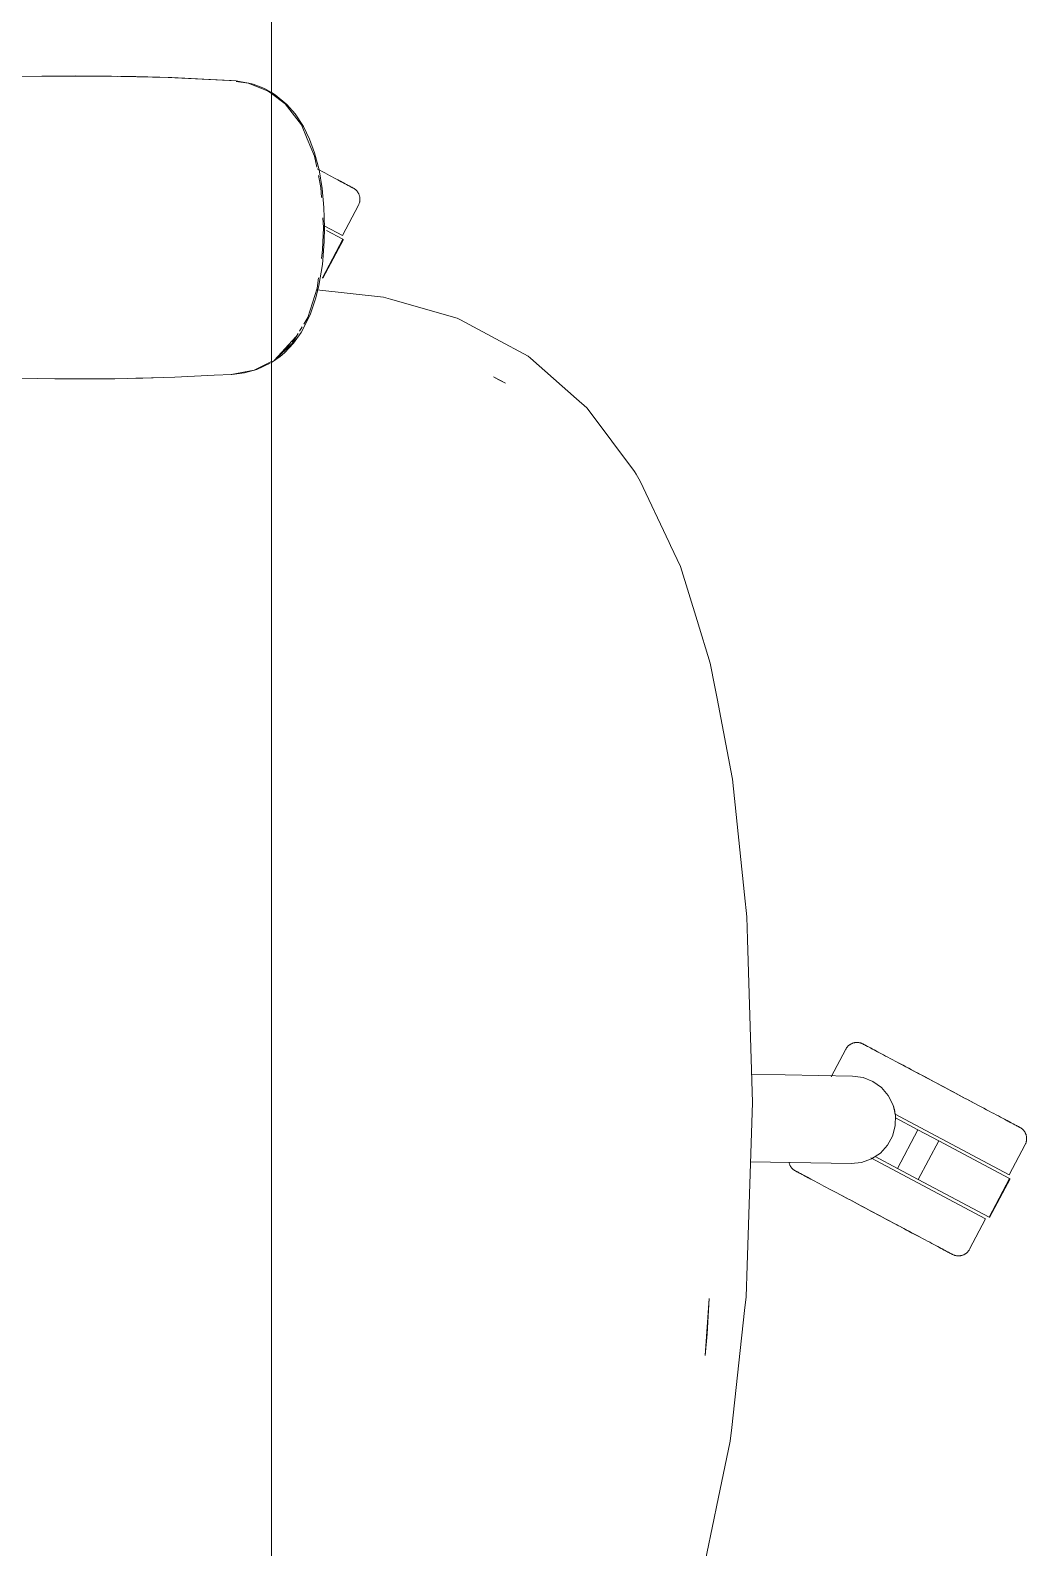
# Model space of a CAD drawing. Header units: millimetres. Extents: x 155927 to 326028, y -36033 to 97293.
# Drawn here: x 195023.9 to 195342.8, y 10989.9 to 11475.3 of the extents above; entities that cross this region are included whole.
import ezdxf

# ---------------------------------------------------------------- set-up
doc = ezdxf.new("R2010")
doc.units = ezdxf.units.MM
doc.header["$MEASUREMENT"] = 0
doc.layers.add('G-IMPT', color=8, linetype='CONTINUOUS', lineweight=9)
doc.layers.add('I-FURN', color=8, linetype='CONTINUOUS', lineweight=9)

msp = doc.modelspace()

# ---------------------------------------------------------------- linework, layer by layer
at = {"layer": 'G-IMPT'}
for p, q in [((195027.64, 11460.67), (195019.22, 11460.51)), ((195027.64, 11460.67), (195038.43, 11460.76)), ((195027.64, 11460.67), (195047.82, 11460.72)), ((195027.64, 11460.67), (195057.65, 11460.56)), ((195057.65, 11460.56), (195038.43, 11460.76)), ((195047.82, 11460.72), (195057.65, 11460.56)), ((195047.82, 11460.72), (195069.22, 11460.22)), ((195047.82, 11460.72), (195068.01, 11460.25)), ((195047.82, 11460.68), (195049.86, 11460.7)), ((195049.86, 11460.7), (195051.77, 11460.63)), ((195057.65, 11460.56), (195069.22, 11460.22)), ((195069.22, 11460.22), (195068.01, 11460.25)), ((195068.01, 11460.25), (195089.79, 11459.17)), ((195068.01, 11460.25), (195088.19, 11459.28)), ((195069.22, 11460.22), (195089.79, 11459.17)), ((195089.79, 11459.17), (195088.19, 11459.28)), ((195089.79, 11459.17), (195091.44, 11458.91)), ((195093.66, 11458.45), (195089.81, 11459.03)), ((195093.83, 11458.47), (195091.44, 11458.91)), ((195093.66, 11458.45), (195099.85, 11456.04)), ((195093.83, 11458.47), (195095.18, 11458.1)), ((195098.82, 11456.71), (195095.18, 11458.1)), ((195098.82, 11456.71), (195101.06, 11455.43)), ((195099.85, 11456.04), (195101.06, 11455.15)), ((195101.06, 11455.43), (195102.25, 11454.75)), ((195101.06, 11455.15), (195105.47, 11451.87)), ((195102.25, 11454.75), (195105.99, 11451.67)), ((195105.47, 11451.87), (195110.69, 11445.08)), ((195108.66, 11448.64), (195105.99, 11451.67)), ((195111.32, 11444.59), (195108.66, 11448.64)), ((195110.69, 11445.08), (195112.53, 11440.69)), ((195111.32, 11444.59), (195113.3, 11440.52)), ((195114.86, 11435.07), (195112.53, 11440.69)), ((195114.89, 11436.18), (195113.3, 11440.52)), ((195114.86, 11435.07), (195115.57, 11431.6)), ((195114.89, 11436.18), (195116.31, 11430.7)), ((195116.13, 11428.86), (195116.9, 11425.11)), ((195117.31, 11424.77), (195116.31, 11430.7)), ((195116.9, 11425.11), (195117.1, 11421.9)), ((195117.31, 11424.77), (195117.88, 11418.62)), ((195118.06, 11412.28), (195117.88, 11418.62)), ((195117.5, 11415.39), (195117.69, 11412.28)), ((195117.45, 11405.12), (195117.69, 11412.28)), ((195117.97, 11407.77), (195118.06, 11412.28)), ((195117.45, 11405.12), (195117.06, 11402.33)), ((195117.97, 11407.77), (195117.4, 11400.46)), ((195116.28, 11393.7), (195117.4, 11400.46)), ((195115.3, 11389.77), (195116.28, 11393.7)), ((195116.19, 11396.15), (195115.73, 11392.86)), ((195115.73, 11392.86), (195112.7, 11383.46)), ((195115.3, 11389.77), (195113.56, 11384.68)), ((195115.61, 11392.35), (195136.89, 11389.94)), ((195139.15, 11389.3), (195136.89, 11389.94)), ((195139.15, 11389.3), (195160.5, 11383.29)), ((195113.56, 11384.68), (195111.36, 11380.04)), ((195110.95, 11380.54), (195110.09, 11379.1)), ((195111.36, 11380.04), (195110.55, 11378.67)), ((195112.7, 11383.46), (195111.45, 11381.37)), ((195160.5, 11383.29), (195161.61, 11382.7)), ((195161.61, 11382.7), (195172.84, 11376.69)), ((195108.93, 11377.25), (195102.03, 11369.86)), ((195107.74, 11375.16), (195102.03, 11369.86)), ((195107.02, 11375.06), (195104.44, 11372.09)), ((195105.24, 11372.17), (195108.11, 11375.22)), ((195108.93, 11377.25), (195107.65, 11375.78)), ((195109.62, 11378.31), (195107.74, 11375.16)), ((195108.11, 11375.22), (195110.55, 11378.67)), ((195172.84, 11376.69), (195183.28, 11371.1)), ((195099.79, 11368.75), (195101.06, 11369.38)), ((195101.06, 11369.08), (195103.92, 11371.04)), ((195102.03, 11369.86), (195104.44, 11372.09)), ((195105.24, 11372.17), (195103.92, 11371.04)), ((195183.95, 11370.51), (195183.28, 11371.1)), ((195198.73, 11357.5), (195183.95, 11370.51)), ((195050.97, 11363.88), (195066.64, 11364.26)), ((195066.64, 11364.26), (195070.19, 11364.38)), ((195082.75, 11365), (195070.19, 11364.38)), ((195082.75, 11365), (195088.41, 11365.28)), ((195095.53, 11366.65), (195088.19, 11365.28)), ((195088.41, 11365.28), (195092.42, 11365.78)), ((195092.42, 11365.78), (195096.37, 11366.85)), ((195099.79, 11368.75), (195095.53, 11366.65)), ((195100.7, 11368.83), (195096.37, 11366.85)), ((195173.68, 11363.67), (195172.09, 11364.45)), ((195175.98, 11362.49), (195172.09, 11364.45)), ((195026.28, 11363.91), (195013.97, 11364.2)), ((195026.28, 11363.91), (195031.75, 11363.84)), ((195046.46, 11363.83), (195031.75, 11363.84)), ((195050.97, 11363.88), (195046.46, 11363.83)), ((195057.7, 11364.06), (195059.91, 11364.06)), ((195063.24, 11364.2), (195059.91, 11364.06)), ((195175.98, 11362.49), (195173.68, 11363.67)), ((195198.73, 11357.5), (195201.99, 11354.63)), ((195202.72, 11353.66), (195201.99, 11354.63)), ((195217.28, 11334.16), (195202.72, 11353.66)), ((195217.28, 11334.16), (195217.75, 11333.39)), ((195217.75, 11333.39), (195218.69, 11331.82)), ((195219.11, 11331.11), (195218.69, 11331.82)), ((195219.11, 11331.11), (195228.37, 11311.46)), ((195228.37, 11311.46), (195228.81, 11310.55)), ((195232, 11303.78), (195228.81, 11310.55)), ((195232, 11303.78), (195237.32, 11286.51)), ((195237.32, 11286.51), (195241.51, 11272.9)), ((195241.51, 11272.9), (195242.97, 11265.3)), ((195243.67, 11261.63), (195242.97, 11265.3)), ((195243.67, 11261.63), (195248.54, 11236.26)), ((195248.63, 11235.79), (195248.54, 11236.26)), ((195248.63, 11235.79), (195252.45, 11198.8)), ((195252.45, 11198.8), (195253.18, 11191.74)), ((195253.41, 11184.48), (195253.18, 11191.74)), ((195255.02, 11132.31), (195253.41, 11184.48)), ((195253.32, 11080.13), (195255.02, 11132.31)), ((195253.32, 11080.13), (195253, 11070.19)), ((195241.12, 11069.65), (195239.87, 11051.37)), ((195241.12, 11069.65), (195240.48, 11058.32)), ((195252.51, 11065.82), (195253, 11070.19)), ((195252.51, 11065.82), (195248.39, 11028.37)), ((195239.87, 11051.37), (195240.48, 11058.32)), ((195247.9, 11023.96), (195248.39, 11028.37)), ((195243.55, 11003.01), (195247.9, 11023.96)), ((195243.55, 11003.01), (195242.79, 10999.33)), ((195242.79, 10999.33), (195239.92, 10985.51))]:
    msp.add_line(p, q, dxfattribs=at)
at = {"layer": 'I-FURN'}
for p, q in [((195101.06, 12090.08), (195101.06, 10690.08)), ((195101.06, 10690.08), (195101.06, 12090.08)), ((195116.54, 11430.58), (195115.71, 11431.02)), ((195117.35, 11430.15), (195116.54, 11430.58)), ((195118.14, 11429.73), (195117.35, 11430.15)), ((195118.9, 11429.32), (195118.14, 11429.73)), ((195119.64, 11428.93), (195118.9, 11429.32)), ((195120.35, 11428.56), (195119.64, 11428.93)), ((195121.02, 11428.2), (195120.35, 11428.56)), ((195121.67, 11427.85), (195121.02, 11428.2)), ((195122.29, 11427.52), (195121.67, 11427.85)), ((195122.87, 11427.21), (195122.29, 11427.52)), ((195122.56, 11427.38), (195123.13, 11427.08)), ((195123.42, 11426.92), (195122.87, 11427.21)), ((195123.13, 11427.08), (195123.67, 11426.79)), ((195123.94, 11426.65), (195123.42, 11426.92)), ((195123.67, 11426.79), (195124.17, 11426.53)), ((195124.42, 11426.39), (195123.94, 11426.65)), ((195124.17, 11426.53), (195124.63, 11426.28)), ((195124.87, 11426.15), (195124.42, 11426.39)), ((195124.63, 11426.28), (195125.06, 11426.05)), ((195125.28, 11425.93), (195124.87, 11426.15)), ((195125.06, 11426.05), (195125.46, 11425.84)), ((195125.65, 11425.74), (195125.28, 11425.93)), ((195125.46, 11425.84), (195125.81, 11425.65)), ((195125.99, 11425.56), (195125.65, 11425.74)), ((195125.81, 11425.65), (195126.13, 11425.48)), ((195126.28, 11425.4), (195125.99, 11425.56)), ((195126.13, 11425.48), (195126.41, 11425.33)), ((195126.54, 11425.26), (195126.28, 11425.4)), ((195126.41, 11425.33), (195126.65, 11425.21)), ((195126.76, 11425.15), (195126.54, 11425.26)), ((195126.65, 11425.21), (195126.85, 11425.1)), ((195126.94, 11425.05), (195126.76, 11425.15)), ((195126.85, 11425.1), (195127.01, 11425.01)), ((195127.08, 11424.98), (195126.94, 11425.05)), ((195127.01, 11425.01), (195127.13, 11424.95)), ((195127.18, 11424.92), (195127.08, 11424.98)), ((195127.13, 11424.95), (195127.22, 11424.9)), ((195127.24, 11424.89), (195127.18, 11424.92)), ((195127.22, 11424.9), (195127.26, 11424.88)), ((195127.26, 11424.88), (195127.24, 11424.89)), ((195127.26, 11424.88), (195127.4, 11424.8)), ((195127.26, 11424.88), (195127.26, 11424.88)), ((195127.4, 11424.8), (195127.54, 11424.72)), ((195127.54, 11424.72), (195127.68, 11424.63)), ((195127.68, 11424.63), (195127.81, 11424.53)), ((195127.81, 11424.53), (195127.93, 11424.43)), ((195127.93, 11424.43), (195128.05, 11424.33)), ((195128.05, 11424.33), (195128.17, 11424.22)), ((195128.17, 11424.22), (195128.29, 11424.1)), ((195128.29, 11424.1), (195128.4, 11423.98)), ((195128.4, 11423.98), (195128.5, 11423.86)), ((195128.5, 11423.86), (195128.6, 11423.73)), ((195128.6, 11423.73), (195128.69, 11423.6)), ((195128.69, 11423.6), (195128.78, 11423.47)), ((195128.78, 11423.47), (195128.86, 11423.33)), ((195128.86, 11423.33), (195128.94, 11423.19)), ((195128.94, 11423.19), (195129.01, 11423.05)), ((195129.01, 11423.05), (195129.08, 11422.9)), ((195129.08, 11422.9), (195129.14, 11422.75)), ((195129.14, 11422.75), (195129.19, 11422.6)), ((195129.19, 11422.6), (195129.24, 11422.44)), ((195123.78, 11409.74), (195128.93, 11419.43)), ((195128.95, 11419.47), (195128.93, 11419.43)), ((195129.02, 11419.61), (195128.95, 11419.47)), ((195129.09, 11419.76), (195129.02, 11419.61)), ((195129.15, 11419.91), (195129.09, 11419.76)), ((195129.2, 11420.06), (195129.15, 11419.91)), ((195129.25, 11420.22), (195129.2, 11420.06)), ((195129.24, 11422.44), (195129.28, 11422.29)), ((195129.29, 11420.37), (195129.25, 11420.22)), ((195129.28, 11422.29), (195129.32, 11422.13)), ((195129.32, 11420.53), (195129.29, 11420.37)), ((195129.32, 11422.13), (195129.35, 11421.97)), ((195129.35, 11420.69), (195129.32, 11420.53)), ((195129.35, 11421.97), (195129.37, 11421.81)), ((195129.37, 11420.85), (195129.35, 11420.69)), ((195129.37, 11421.81), (195129.39, 11421.65)), ((195129.39, 11421.01), (195129.37, 11420.85)), ((195129.39, 11421.65), (195129.4, 11421.49)), ((195129.4, 11421.17), (195129.39, 11421.01)), ((195129.4, 11421.49), (195129.4, 11421.33)), ((195129.4, 11421.33), (195129.4, 11421.17)), ((195123.96, 11408.51), (195117.39, 11396.15)), ((195117.56, 11396.06), (195124.13, 11408.42)), ((195118.15, 11412.74), (195123.78, 11409.74)), ((195118.67, 11411.33), (195123.96, 11408.51)), ((195117.39, 11396.15), (195117.3, 11396.2)), ((195285.91, 11150.64), (195286.04, 11150.73)), ((195286.04, 11150.73), (195286.17, 11150.83)), ((195286.17, 11150.83), (195286.31, 11150.92)), ((195286.31, 11150.92), (195286.45, 11151)), ((195286.45, 11151), (195286.59, 11151.08)), ((195286.59, 11151.08), (195286.73, 11151.15)), ((195286.73, 11151.15), (195286.88, 11151.22)), ((195286.88, 11151.22), (195287.03, 11151.28)), ((195287.03, 11151.28), (195287.18, 11151.33)), ((195287.18, 11151.33), (195287.33, 11151.38)), ((195287.33, 11151.38), (195287.49, 11151.42)), ((195287.49, 11151.42), (195287.65, 11151.46)), ((195287.65, 11151.46), (195287.8, 11151.48)), ((195287.8, 11151.48), (195287.96, 11151.51)), ((195287.96, 11151.51), (195288.12, 11151.52)), ((195288.12, 11151.52), (195288.29, 11151.53)), ((195288.29, 11151.53), (195288.45, 11151.54)), ((195288.45, 11151.54), (195288.61, 11151.53)), ((195288.61, 11151.53), (195288.77, 11151.52)), ((195288.77, 11151.52), (195288.93, 11151.51)), ((195288.93, 11151.51), (195289.09, 11151.49)), ((195289.09, 11151.49), (195289.25, 11151.46)), ((195289.25, 11151.46), (195289.41, 11151.42)), ((195289.41, 11151.42), (195289.56, 11151.38)), ((195289.56, 11151.38), (195289.72, 11151.34)), ((195289.72, 11151.34), (195289.87, 11151.28)), ((195289.87, 11151.28), (195290.02, 11151.22)), ((195290.02, 11151.22), (195290.16, 11151.16)), ((195290.16, 11151.16), (195290.31, 11151.09)), ((195290.31, 11151.09), (195290.35, 11151.07)), ((195290.35, 11151.07), (195290.37, 11151.05)), ((195290.35, 11151.06), (195290.35, 11151.07)), ((195290.4, 11151.04), (195290.35, 11151.06)), ((195290.37, 11151.05), (195290.43, 11151.02)), ((195290.48, 11151), (195290.4, 11151.04)), ((195290.43, 11151.02), (195290.53, 11150.97)), ((195290.6, 11150.93), (195290.48, 11151)), ((195290.53, 11150.97), (195290.67, 11150.89)), ((195290.76, 11150.85), (195290.6, 11150.93)), ((195290.67, 11150.89), (195290.85, 11150.8)), ((195290.96, 11150.74), (195290.76, 11150.85)), ((195290.85, 11150.8), (195291.07, 11150.68)), ((195291.2, 11150.61), (195290.96, 11150.74)), ((195291.07, 11150.68), (195291.33, 11150.54)), ((195284.9, 11149.4), (195280.2, 11140.56)), ((195284.9, 11149.4), (195284.98, 11149.54)), ((195284.98, 11149.54), (195285.06, 11149.68)), ((195285.06, 11149.68), (195285.15, 11149.81)), ((195285.15, 11149.81), (195285.24, 11149.94)), ((195285.24, 11149.94), (195285.34, 11150.07)), ((195285.34, 11150.07), (195285.45, 11150.19)), ((195285.45, 11150.19), (195285.56, 11150.31)), ((195285.56, 11150.31), (195285.67, 11150.42)), ((195285.67, 11150.42), (195285.79, 11150.53)), ((195285.79, 11150.53), (195285.91, 11150.64)), ((195291.48, 11150.46), (195291.2, 11150.61)), ((195291.33, 11150.54), (195291.62, 11150.39)), ((195291.8, 11150.29), (195291.48, 11150.46)), ((195291.62, 11150.39), (195291.96, 11150.21)), ((195292.16, 11150.1), (195291.8, 11150.29)), ((195291.96, 11150.21), (195292.33, 11150.01)), ((195292.55, 11149.9), (195292.16, 11150.1)), ((195292.33, 11150.01), (195292.74, 11149.79)), ((195292.98, 11149.67), (195292.55, 11149.9)), ((195292.74, 11149.79), (195293.19, 11149.55)), ((195293.44, 11149.42), (195292.98, 11149.67)), ((195293.19, 11149.55), (195293.67, 11149.3)), ((195293.94, 11149.15), (195293.44, 11149.42)), ((195293.67, 11149.3), (195294.19, 11149.02)), ((195294.48, 11148.87), (195293.94, 11149.15)), ((195294.19, 11149.02), (195294.74, 11148.73)), ((195295.05, 11148.57), (195294.48, 11148.87)), ((195294.74, 11148.73), (195295.32, 11148.42)), ((195295.65, 11148.25), (195295.05, 11148.57)), ((195296.28, 11147.91), (195295.65, 11148.25)), ((195296.95, 11147.56), (195296.28, 11147.91)), ((195297.64, 11147.19), (195296.95, 11147.56)), ((195298.36, 11146.8), (195297.64, 11147.19)), ((195299.11, 11146.4), (195298.36, 11146.8)), ((195299.89, 11145.99), (195299.11, 11146.4)), ((195300.69, 11145.57), (195299.89, 11145.99)), ((195254.74, 11141.34), (195287.08, 11140.78)), ((195301.52, 11145.13), (195300.69, 11145.57)), ((195301.07, 11145.37), (195301.9, 11144.92)), ((195302.36, 11144.68), (195301.52, 11145.13)), ((195301.9, 11144.92), (195302.76, 11144.47)), ((195303.23, 11144.22), (195302.36, 11144.68)), ((195302.76, 11144.47), (195303.64, 11144)), ((195304.12, 11143.74), (195303.23, 11144.22)), ((195303.64, 11144), (195304.53, 11143.52)), ((195305.02, 11143.26), (195304.12, 11143.74)), ((195304.53, 11143.52), (195305.45, 11143.04)), ((195305.95, 11142.77), (195305.02, 11143.26)), ((195305.45, 11143.04), (195306.38, 11142.54)), ((195306.88, 11142.27), (195305.95, 11142.77)), ((195306.38, 11142.54), (195307.32, 11142.04)), ((195307.84, 11141.77), (195306.88, 11142.27)), ((195307.32, 11142.04), (195308.28, 11141.53)), ((195308.8, 11141.25), (195307.84, 11141.77)), ((195308.28, 11141.53), (195309.25, 11141.02)), ((195309.77, 11140.74), (195308.8, 11141.25)), ((195309.25, 11141.02), (195310.23, 11140.5)), ((195287.08, 11140.78), (195290.43, 11140.31)), ((195290.43, 11140.31), (195293.56, 11139.06)), ((195293.56, 11139.06), (195296.3, 11137.1)), ((195296.3, 11137.1), (195298.49, 11134.53)), ((195310.76, 11140.21), (195309.77, 11140.74)), ((195310.23, 11140.5), (195311.21, 11139.97)), ((195311.75, 11139.69), (195310.76, 11140.21)), ((195311.21, 11139.97), (195312.21, 11139.44)), ((195312.75, 11139.16), (195311.75, 11139.69)), ((195312.21, 11139.44), (195313.21, 11138.91)), ((195313.75, 11138.62), (195312.75, 11139.16)), ((195313.21, 11138.91), (195314.21, 11138.38)), ((195314.75, 11138.09), (195313.75, 11138.62)), ((195314.21, 11138.38), (195315.21, 11137.84)), ((195315.76, 11137.56), (195314.75, 11138.09)), ((195315.21, 11137.84), (195316.22, 11137.31)), ((195316.76, 11137.02), (195315.76, 11137.56)), ((195316.22, 11137.31), (195317.22, 11136.78)), ((195317.76, 11136.49), (195316.76, 11137.02)), ((195317.22, 11136.78), (195318.22, 11136.24)), ((195318.76, 11135.96), (195317.76, 11136.49)), ((195318.22, 11136.24), (195319.22, 11135.71)), ((195298.49, 11134.53), (195300.01, 11131.52)), ((195300.01, 11131.52), (195300.76, 11128.23)), ((195319.76, 11135.43), (195318.76, 11135.96)), ((195319.22, 11135.71), (195320.21, 11135.19)), ((195320.74, 11134.9), (195319.76, 11135.43)), ((195320.21, 11135.19), (195321.2, 11134.66)), ((195321.72, 11134.38), (195320.74, 11134.9)), ((195321.2, 11134.66), (195322.17, 11134.14)), ((195322.69, 11133.87), (195321.72, 11134.38)), ((195322.17, 11134.14), (195323.13, 11133.63)), ((195323.65, 11133.36), (195322.69, 11133.87)), ((195323.13, 11133.63), (195324.09, 11133.13)), ((195324.59, 11132.86), (195323.65, 11133.36)), ((195324.09, 11133.13), (195325.02, 11132.63)), ((195325.52, 11132.36), (195324.59, 11132.86)), ((195325.02, 11132.63), (195325.95, 11132.14)), ((195326.44, 11131.88), (195325.52, 11132.36)), ((195325.95, 11132.14), (195326.85, 11131.66)), ((195327.33, 11131.4), (195326.44, 11131.88)), ((195328.21, 11130.93), (195327.33, 11131.4)), ((195300.42, 11128.72), (195337.14, 11109.2)), ((195300.76, 11128.23), (195300.7, 11124.86)), ((195300.83, 11127.37), (195307.97, 11123.57)), ((195329.07, 11130.48), (195328.21, 11130.93)), ((195329.9, 11130.03), (195329.07, 11130.48)), ((195330.71, 11129.6), (195329.9, 11130.03)), ((195331.5, 11129.18), (195330.71, 11129.6)), ((195332.26, 11128.78), (195331.5, 11129.18)), ((195333, 11128.39), (195332.26, 11128.78)), ((195333.71, 11128.01), (195333, 11128.39)), ((195334.38, 11127.65), (195333.71, 11128.01)), ((195335.03, 11127.31), (195334.38, 11127.65)), ((195335.65, 11126.98), (195335.03, 11127.31)), ((195336.23, 11126.67), (195335.65, 11126.98)), ((195335.92, 11126.83), (195336.49, 11126.53)), ((195336.78, 11126.38), (195336.23, 11126.67)), ((195336.49, 11126.53), (195337.02, 11126.25)), ((195299.84, 11121.59), (195298.22, 11118.64)), ((195300.7, 11124.86), (195299.84, 11121.59)), ((195307.97, 11123.57), (195301.4, 11111.21)), ((195307.97, 11123.57), (195314.61, 11120.04)), ((195337.3, 11126.1), (195336.78, 11126.38)), ((195337.02, 11126.25), (195337.53, 11125.98)), ((195337.78, 11125.84), (195337.3, 11126.1)), ((195337.53, 11125.98), (195337.99, 11125.73)), ((195338.23, 11125.61), (195337.78, 11125.84)), ((195337.99, 11125.73), (195338.42, 11125.5)), ((195338.64, 11125.39), (195338.23, 11125.61)), ((195338.42, 11125.5), (195338.81, 11125.3)), ((195339.01, 11125.19), (195338.64, 11125.39)), ((195338.81, 11125.3), (195339.17, 11125.11)), ((195339.35, 11125.01), (195339.01, 11125.19)), ((195339.17, 11125.11), (195339.49, 11124.94)), ((195339.64, 11124.85), (195339.35, 11125.01)), ((195339.49, 11124.94), (195339.77, 11124.79)), ((195339.9, 11124.72), (195339.64, 11124.85)), ((195339.77, 11124.79), (195340.01, 11124.66)), ((195340.12, 11124.6), (195339.9, 11124.72)), ((195340.01, 11124.66), (195340.21, 11124.55)), ((195340.3, 11124.5), (195340.12, 11124.6)), ((195340.21, 11124.55), (195340.37, 11124.47)), ((195340.44, 11124.43), (195340.3, 11124.5)), ((195340.37, 11124.47), (195340.49, 11124.4)), ((195340.54, 11124.38), (195340.44, 11124.43)), ((195340.49, 11124.4), (195340.57, 11124.36)), ((195340.6, 11124.34), (195340.54, 11124.38)), ((195340.57, 11124.36), (195340.62, 11124.34)), ((195340.62, 11124.33), (195340.6, 11124.34)), ((195340.62, 11124.34), (195340.62, 11124.33)), ((195340.62, 11124.33), (195340.76, 11124.26)), ((195340.76, 11124.26), (195340.9, 11124.17)), ((195340.9, 11124.17), (195341.03, 11124.08)), ((195341.03, 11124.08), (195341.16, 11123.99)), ((195341.16, 11123.99), (195341.29, 11123.89)), ((195341.29, 11123.89), (195341.41, 11123.78)), ((195341.41, 11123.78), (195341.53, 11123.67)), ((195341.53, 11123.67), (195341.65, 11123.56)), ((195341.65, 11123.56), (195341.75, 11123.44)), ((195341.75, 11123.44), (195341.86, 11123.32)), ((195341.86, 11123.32), (195341.96, 11123.19)), ((195341.96, 11123.19), (195342.05, 11123.06)), ((195342.05, 11123.06), (195342.14, 11122.92)), ((195342.14, 11122.92), (195342.22, 11122.79)), ((195342.22, 11122.79), (195342.3, 11122.64)), ((195342.3, 11122.64), (195342.37, 11122.5)), ((195342.37, 11122.5), (195342.44, 11122.35)), ((195342.44, 11122.35), (195342.5, 11122.2)), ((195342.5, 11122.2), (195342.55, 11122.05)), ((195342.55, 11122.05), (195342.6, 11121.9)), ((195342.6, 11121.9), (195342.64, 11121.74)), ((195342.64, 11121.74), (195342.68, 11121.58)), ((195342.68, 11121.58), (195342.71, 11121.43)), ((195298.22, 11118.64), (195295.94, 11116.15)), ((195314.61, 11120.04), (195308.04, 11107.68)), ((195314.61, 11120.04), (195337.32, 11107.97)), ((195337.14, 11109.2), (195342.29, 11118.88)), ((195342.31, 11118.92), (195342.29, 11118.88)), ((195342.38, 11119.07), (195342.31, 11118.92)), ((195342.45, 11119.21), (195342.38, 11119.07)), ((195342.5, 11119.36), (195342.45, 11119.21)), ((195342.56, 11119.52), (195342.5, 11119.36)), ((195342.61, 11119.67), (195342.56, 11119.52)), ((195342.65, 11119.83), (195342.61, 11119.67)), ((195342.68, 11119.98), (195342.65, 11119.83)), ((195342.71, 11120.14), (195342.68, 11119.98)), ((195342.71, 11121.43), (195342.73, 11121.27)), ((195342.73, 11120.3), (195342.71, 11120.14)), ((195342.73, 11121.27), (195342.75, 11121.11)), ((195342.75, 11120.46), (195342.73, 11120.3)), ((195342.75, 11121.11), (195342.76, 11120.95)), ((195342.76, 11120.62), (195342.75, 11120.46)), ((195342.76, 11120.95), (195342.76, 11120.78)), ((195342.76, 11120.78), (195342.76, 11120.62)), ((195286.6, 11112.79), (195254.41, 11113.36)), ((195266.73, 11113.04), (195266.7, 11113.2)), ((195266.77, 11112.89), (195266.73, 11113.04)), ((195266.82, 11112.73), (195266.77, 11112.89)), ((195266.87, 11112.58), (195266.82, 11112.73)), ((195266.94, 11112.43), (195266.87, 11112.58)), ((195267, 11112.28), (195266.94, 11112.43)), ((195267.07, 11112.14), (195267, 11112.28)), ((195267.15, 11112), (195267.07, 11112.14)), ((195267.23, 11111.86), (195267.15, 11112)), ((195267.32, 11111.73), (195267.23, 11111.86)), ((195289.95, 11113.14), (195286.6, 11112.79)), ((195293.13, 11114.28), (195289.95, 11113.14)), ((195292.88, 11114.61), (195329.63, 11095.07)), ((195295.94, 11116.15), (195293.13, 11114.28)), ((195301.4, 11111.21), (195294.26, 11115.01)), ((195267.42, 11111.59), (195267.32, 11111.73)), ((195267.52, 11111.47), (195267.42, 11111.59)), ((195267.62, 11111.34), (195267.52, 11111.47)), ((195267.73, 11111.23), (195267.62, 11111.34)), ((195267.84, 11111.11), (195267.73, 11111.23)), ((195267.96, 11111), (195267.84, 11111.11)), ((195268.08, 11110.9), (195267.96, 11111)), ((195268.21, 11110.8), (195268.08, 11110.9)), ((195268.34, 11110.7), (195268.21, 11110.8)), ((195268.47, 11110.61), (195268.34, 11110.7)), ((195268.61, 11110.53), (195268.47, 11110.61)), ((195268.75, 11110.45), (195268.61, 11110.53)), ((195268.76, 11110.45), (195268.75, 11110.45)), ((195268.75, 11110.45), (195268.77, 11110.44)), ((195268.8, 11110.42), (195268.76, 11110.45)), ((195268.77, 11110.44), (195268.83, 11110.41)), ((195268.88, 11110.38), (195268.8, 11110.42)), ((195268.83, 11110.41), (195268.93, 11110.35)), ((195269, 11110.32), (195268.88, 11110.38)), ((195268.93, 11110.35), (195269.07, 11110.28)), ((195269.17, 11110.23), (195269, 11110.32)), ((195269.07, 11110.28), (195269.25, 11110.18)), ((195269.37, 11110.12), (195269.17, 11110.23)), ((195269.25, 11110.18), (195269.47, 11110.07)), ((195269.61, 11110), (195269.37, 11110.12)), ((195269.47, 11110.07), (195269.73, 11109.93)), ((195269.89, 11109.85), (195269.61, 11110)), ((195269.73, 11109.93), (195270.03, 11109.77)), ((195270.2, 11109.68), (195269.89, 11109.85)), ((195270.03, 11109.77), (195270.36, 11109.59)), ((195270.56, 11109.49), (195270.2, 11109.68)), ((195270.36, 11109.59), (195270.74, 11109.39)), ((195270.95, 11109.28), (195270.56, 11109.49)), ((195270.74, 11109.39), (195271.15, 11109.18)), ((195271.38, 11109.05), (195270.95, 11109.28)), ((195271.15, 11109.18), (195271.59, 11108.94)), ((195271.85, 11108.8), (195271.38, 11109.05)), ((195271.59, 11108.94), (195272.07, 11108.68)), ((195272.35, 11108.54), (195271.85, 11108.8)), ((195272.07, 11108.68), (195272.59, 11108.41)), ((195272.88, 11108.25), (195272.35, 11108.54)), ((195272.59, 11108.41), (195273.14, 11108.12)), ((195273.45, 11107.95), (195272.88, 11108.25)), ((195273.14, 11108.12), (195273.73, 11107.8)), ((195273.73, 11107.8), (195274.34, 11107.48)), ((195274.34, 11107.48), (195274.99, 11107.13)), ((195274.99, 11107.13), (195275.67, 11106.77)), ((195308.04, 11107.68), (195301.4, 11111.21)), ((195330.75, 11095.61), (195308.04, 11107.68)), ((195337.32, 11107.97), (195330.75, 11095.61)), ((195330.92, 11095.51), (195337.49, 11107.88)), ((195275.67, 11106.77), (195276.38, 11106.4)), ((195276.38, 11106.4), (195277.11, 11106.01)), ((195277.11, 11106.01), (195277.87, 11105.6)), ((195277.87, 11105.6), (195278.66, 11105.18)), ((195278.66, 11105.18), (195279.47, 11104.75)), ((195279.47, 11104.75), (195280.31, 11104.31)), ((195280.31, 11104.31), (195281.16, 11103.85)), ((195281.16, 11103.85), (195282.04, 11103.38)), ((195282.04, 11103.38), (195282.94, 11102.91)), ((195283.43, 11102.65), (195282.52, 11103.13)), ((195282.94, 11102.91), (195283.85, 11102.42)), ((195284.35, 11102.16), (195283.43, 11102.65)), ((195283.85, 11102.42), (195284.78, 11101.93)), ((195285.29, 11101.66), (195284.35, 11102.16)), ((195284.78, 11101.93), (195285.72, 11101.43)), ((195286.24, 11101.15), (195285.29, 11101.66)), ((195285.72, 11101.43), (195286.68, 11100.92)), ((195287.2, 11100.64), (195286.24, 11101.15)), ((195286.68, 11100.92), (195287.65, 11100.4)), ((195288.18, 11100.12), (195287.2, 11100.64)), ((195287.65, 11100.4), (195288.63, 11099.88)), ((195289.16, 11099.6), (195288.18, 11100.12)), ((195288.63, 11099.88), (195289.62, 11099.36)), ((195290.15, 11099.07), (195289.16, 11099.6)), ((195289.62, 11099.36), (195290.61, 11098.83)), ((195291.15, 11098.54), (195290.15, 11099.07)), ((195290.61, 11098.83), (195291.61, 11098.3)), ((195292.15, 11098.01), (195291.15, 11098.54)), ((195291.61, 11098.3), (195292.61, 11097.76)), ((195293.16, 11097.47), (195292.15, 11098.01)), ((195292.61, 11097.76), (195293.62, 11097.23)), ((195294.16, 11096.94), (195293.16, 11097.47)), ((195293.62, 11097.23), (195294.62, 11096.69)), ((195295.17, 11096.41), (195294.16, 11096.94)), ((195294.62, 11096.69), (195295.63, 11096.16)), ((195296.17, 11095.87), (195295.17, 11096.41)), ((195295.63, 11096.16), (195296.63, 11095.63)), ((195297.17, 11095.34), (195296.17, 11095.87)), ((195296.63, 11095.63), (195297.63, 11095.1)), ((195298.16, 11094.81), (195297.17, 11095.34)), ((195297.63, 11095.1), (195298.62, 11094.57)), ((195299.15, 11094.29), (195298.16, 11094.81)), ((195298.62, 11094.57), (195299.6, 11094.05)), ((195300.13, 11093.77), (195299.15, 11094.29)), ((195299.6, 11094.05), (195300.57, 11093.53)), ((195301.1, 11093.25), (195300.13, 11093.77)), ((195300.57, 11093.53), (195301.54, 11093.02)), ((195302.05, 11092.74), (195301.1, 11093.25)), ((195301.54, 11093.02), (195302.49, 11092.51)), ((195303, 11092.24), (195302.05, 11092.74)), ((195302.49, 11092.51), (195303.43, 11092.01)), ((195324.48, 11085.38), (195329.63, 11095.07)), ((195303.93, 11091.75), (195303, 11092.24)), ((195303.43, 11092.01), (195304.35, 11091.52)), ((195304.84, 11091.26), (195303.93, 11091.75)), ((195304.35, 11091.52), (195305.26, 11091.04)), ((195305.74, 11090.78), (195304.84, 11091.26)), ((195305.26, 11091.04), (195306.14, 11090.57)), ((195306.61, 11090.32), (195305.74, 11090.78)), ((195306.14, 11090.57), (195307.01, 11090.11)), ((195307.47, 11089.86), (195306.61, 11090.32)), ((195307.01, 11090.11), (195307.86, 11089.66)), ((195308.31, 11089.42), (195307.47, 11089.86)), ((195307.86, 11089.66), (195308.68, 11089.22)), ((195308.68, 11089.22), (195309.48, 11088.79)), ((195309.48, 11088.79), (195310.26, 11088.38)), ((195310.26, 11088.38), (195311.01, 11087.98)), ((195311.01, 11087.98), (195311.73, 11087.6)), ((195311.73, 11087.6), (195312.43, 11087.23)), ((195312.43, 11087.23), (195313.09, 11086.88)), ((195313.09, 11086.88), (195313.72, 11086.54)), ((195313.72, 11086.54), (195314.32, 11086.22)), ((195314.64, 11086.05), (195314.05, 11086.36)), ((195314.32, 11086.22), (195314.89, 11085.92)), ((195315.19, 11085.76), (195314.64, 11086.05)), ((195314.89, 11085.92), (195315.43, 11085.63)), ((195315.7, 11085.49), (195315.19, 11085.76)), ((195315.43, 11085.63), (195315.93, 11085.36)), ((195316.19, 11085.23), (195315.7, 11085.49)), ((195315.93, 11085.36), (195316.4, 11085.12)), ((195316.63, 11084.99), (195316.19, 11085.23)), ((195316.4, 11085.12), (195316.83, 11084.89)), ((195317.04, 11084.77), (195316.63, 11084.99)), ((195316.83, 11084.89), (195317.22, 11084.68)), ((195317.41, 11084.58), (195317.04, 11084.77)), ((195317.22, 11084.68), (195317.57, 11084.49)), ((195317.75, 11084.4), (195317.41, 11084.58)), ((195317.57, 11084.49), (195317.89, 11084.32)), ((195318.05, 11084.24), (195317.75, 11084.4)), ((195317.89, 11084.32), (195318.17, 11084.17)), ((195318.31, 11084.1), (195318.05, 11084.24)), ((195318.17, 11084.17), (195318.41, 11084.05)), ((195318.53, 11083.98), (195318.31, 11084.1)), ((195318.41, 11084.05), (195318.61, 11083.94)), ((195318.71, 11083.89), (195318.53, 11083.98)), ((195318.61, 11083.94), (195318.77, 11083.85)), ((195318.85, 11083.81), (195318.71, 11083.89)), ((195318.77, 11083.85), (195318.9, 11083.79)), ((195318.95, 11083.76), (195318.85, 11083.81)), ((195318.9, 11083.79), (195318.98, 11083.74)), ((195319.01, 11083.73), (195318.95, 11083.76)), ((195318.98, 11083.74), (195319.02, 11083.72)), ((195319.03, 11083.72), (195319.01, 11083.73)), ((195319.02, 11083.72), (195319.03, 11083.72)), ((195319.06, 11083.7), (195319.03, 11083.72)), ((195319.21, 11083.63), (195319.06, 11083.7)), ((195319.36, 11083.56), (195319.21, 11083.63)), ((195319.51, 11083.5), (195319.36, 11083.56)), ((195319.66, 11083.45), (195319.51, 11083.5)), ((195319.81, 11083.4), (195319.66, 11083.45)), ((195319.97, 11083.36), (195319.81, 11083.4)), ((195320.13, 11083.33), (195319.97, 11083.36)), ((195320.28, 11083.3), (195320.13, 11083.33)), ((195320.44, 11083.27), (195320.28, 11083.3)), ((195320.6, 11083.26), (195320.44, 11083.27)), ((195320.77, 11083.25), (195320.6, 11083.26)), ((195320.93, 11083.25), (195320.77, 11083.25)), ((195321.09, 11083.25), (195320.93, 11083.25)), ((195321.25, 11083.26), (195321.09, 11083.25)), ((195321.41, 11083.28), (195321.25, 11083.26)), ((195321.57, 11083.3), (195321.41, 11083.28)), ((195321.73, 11083.33), (195321.57, 11083.3)), ((195321.88, 11083.36), (195321.73, 11083.33)), ((195322.04, 11083.41), (195321.88, 11083.36)), ((195322.19, 11083.45), (195322.04, 11083.41)), ((195322.35, 11083.51), (195322.19, 11083.45)), ((195322.5, 11083.57), (195322.35, 11083.51)), ((195322.64, 11083.63), (195322.5, 11083.57)), ((195322.79, 11083.71), (195322.64, 11083.63)), ((195322.93, 11083.78), (195322.79, 11083.71)), ((195323.07, 11083.87), (195322.93, 11083.78)), ((195323.2, 11083.96), (195323.07, 11083.87)), ((195323.33, 11084.05), (195323.2, 11083.96)), ((195323.46, 11084.15), (195323.33, 11084.05)), ((195323.58, 11084.25), (195323.46, 11084.15)), ((195323.7, 11084.36), (195323.58, 11084.25)), ((195323.82, 11084.48), (195323.7, 11084.36)), ((195323.93, 11084.59), (195323.82, 11084.48)), ((195324.03, 11084.72), (195323.93, 11084.59)), ((195324.13, 11084.84), (195324.03, 11084.72)), ((195324.22, 11084.97), (195324.13, 11084.84)), ((195324.31, 11085.11), (195324.22, 11084.97)), ((195324.4, 11085.24), (195324.31, 11085.11)), ((195324.48, 11085.38), (195324.4, 11085.24))]:
    msp.add_line(p, q, dxfattribs=at)
msp.add_arc((195287.03, 11126.78), 13.81, 12.3473, 17.336, dxfattribs=at)
msp.add_open_spline([(195300.35, 11130.42), (195300.47, 11130), (195300.54, 11129.57), (195300.6, 11129.13)], degree=3, dxfattribs=at)

doc.saveas('drawing.dxf')
